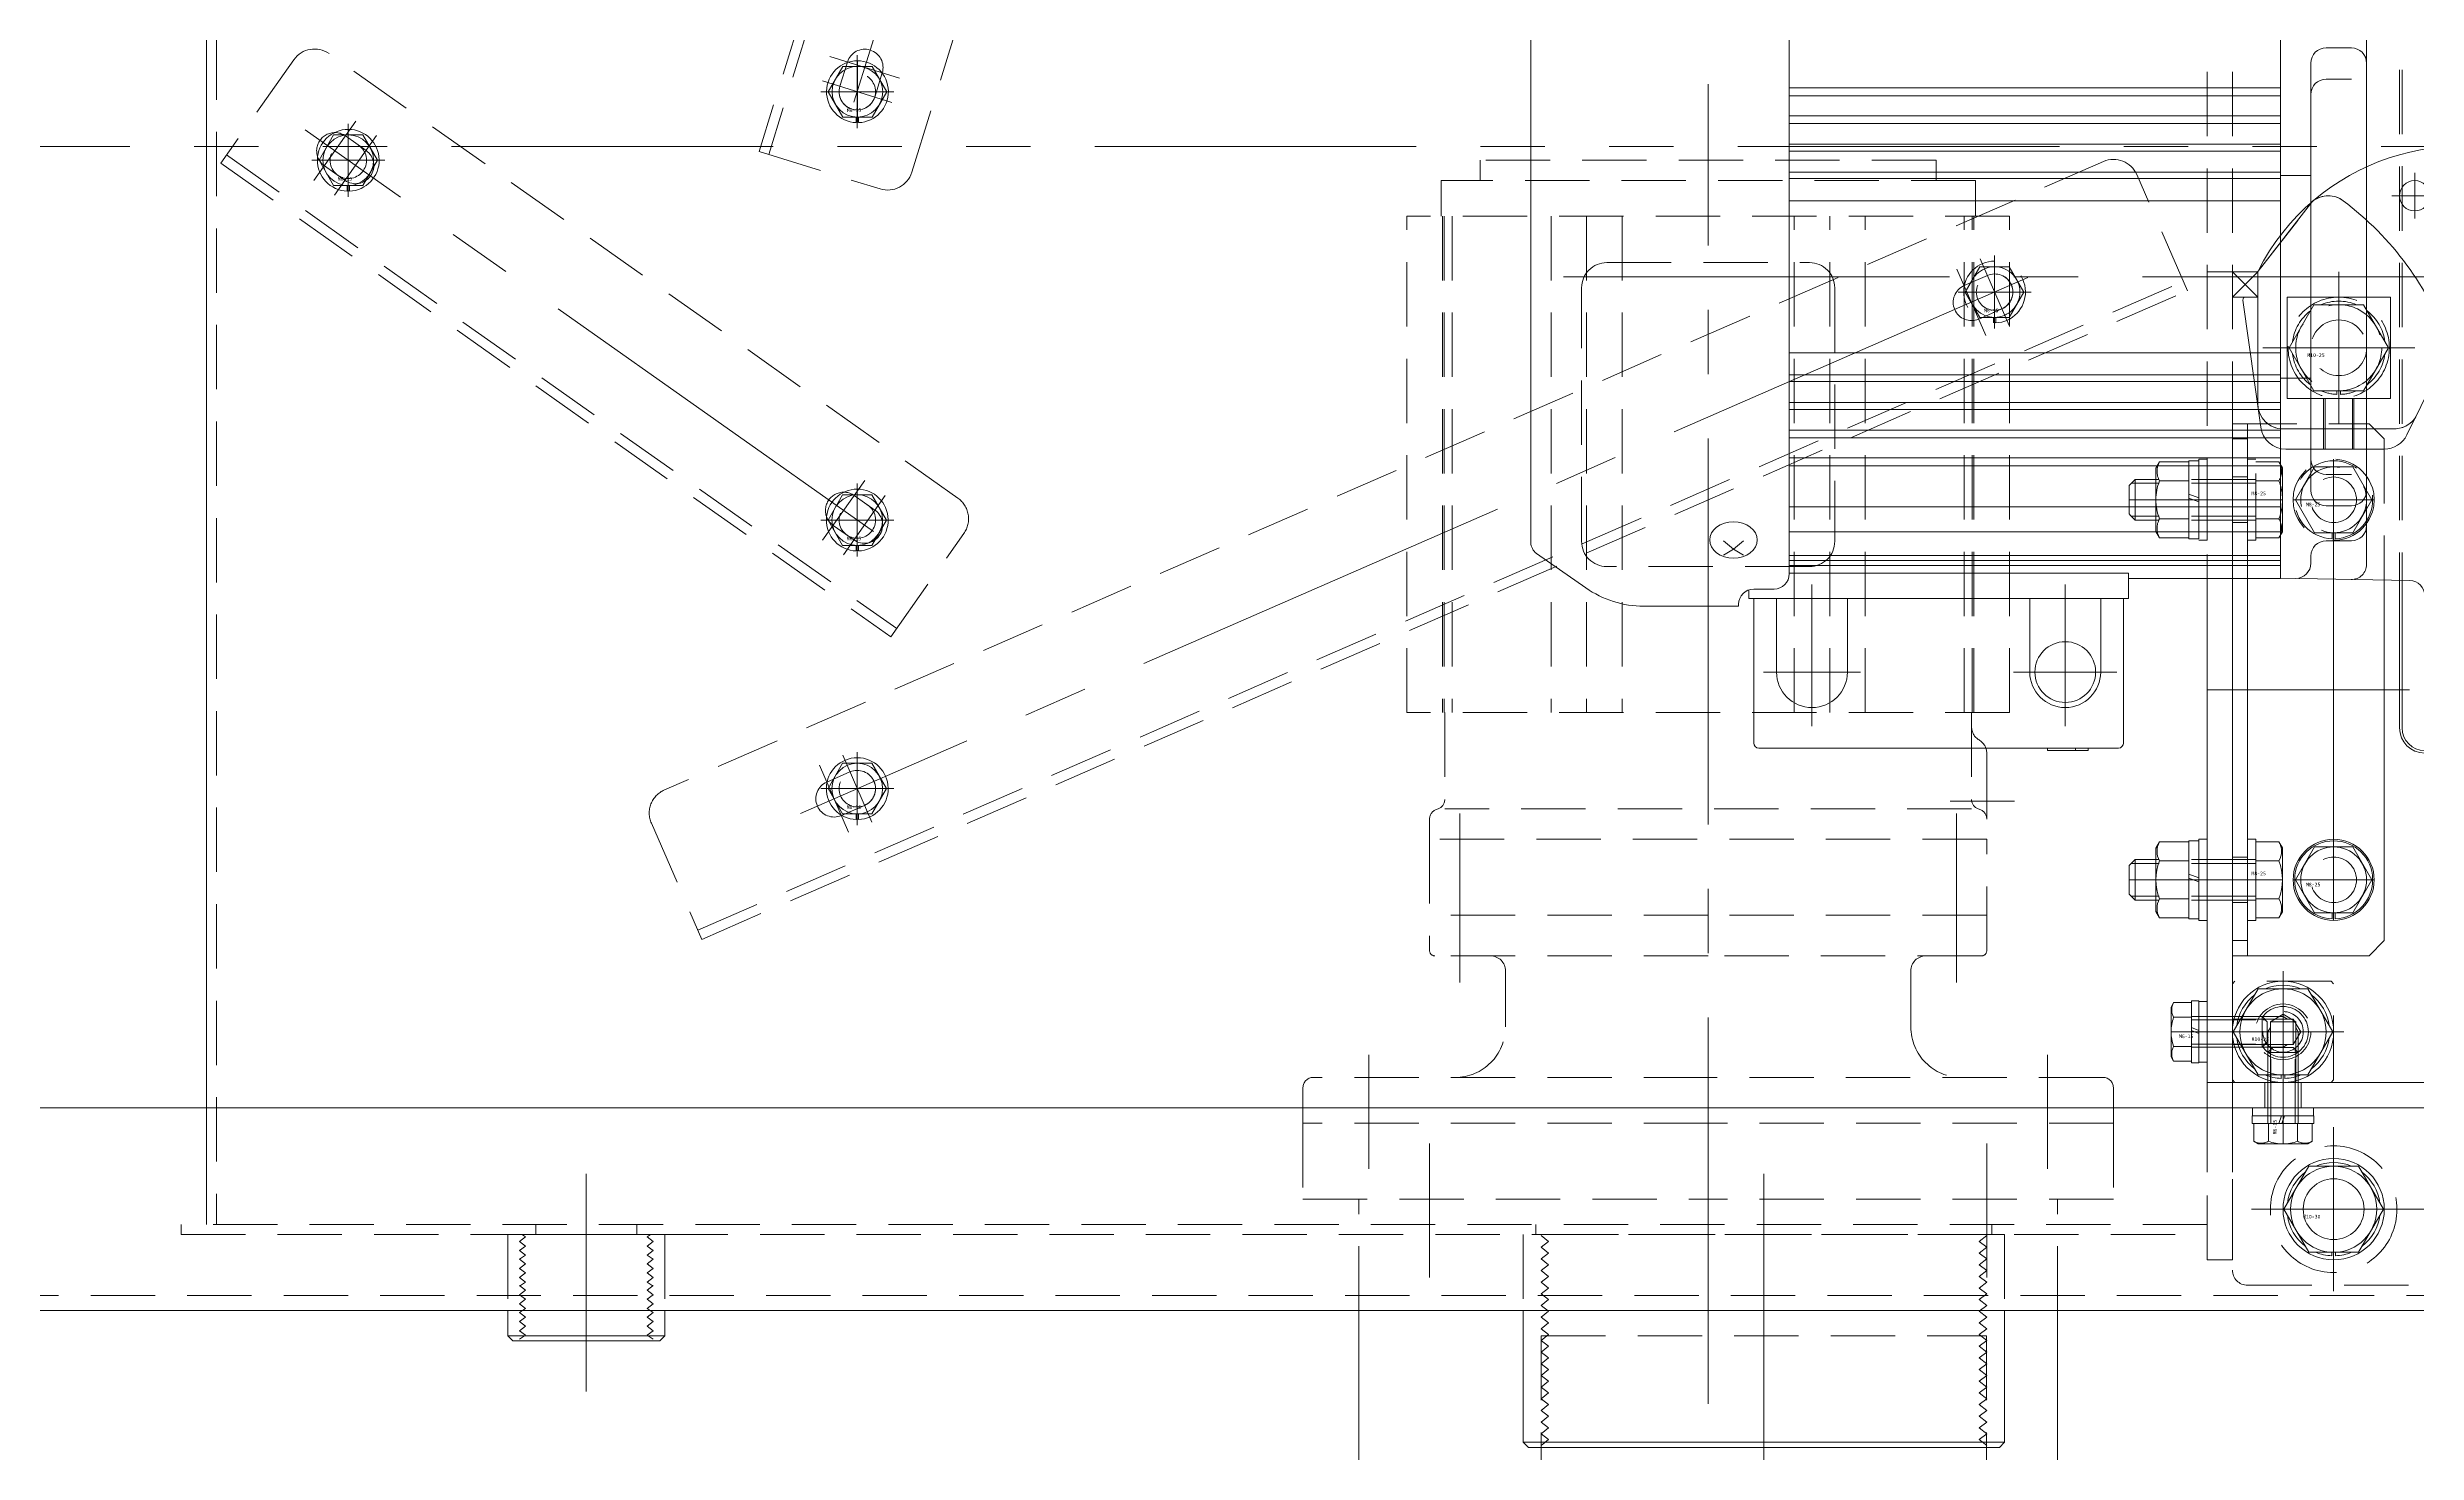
# Model space of a CAD drawing. Units: millimetres at full size. Extents: x -34906 to 7411, y -8440 to 3030.
# Drawn here: x 344.1 to 811.9, y -3202.6 to -2925.3 of the extents above; entities that cross this region are included whole.
import ezdxf
from ezdxf.enums import TextEntityAlignment as Align

# ---------------------------------------------------------------- set-up
doc = ezdxf.new("R2010")
doc.units = ezdxf.units.MM
doc.header["$LTSCALE"] = 4
for name, pattern in [('USER1', [28.575, 19.05, -3.175, 3.175, -3.175]), ('USER3', [31.75, 15.875, -3.175, 3.175, -3.175, 3.175, -3.175]), ('USER4', [4.7625, 3.175, -1.5875])]:
    doc.linetypes.add(name, pattern=pattern)
for name, color, linetype, lineweight in [('0-0_0', 7, 'Continuous', 9), ('0-2_01_外形線', 7, 'Continuous', 18), ('0-3_04_中心線', 7, 'USER1', 9), ('0-6_02_細線', 5, 'Continuous', 18), ('0-8_05_仮想線', 2, 'Continuous', 18), ('0-A_03_かくれ線', 6, 'USER4', 18), ('0-E_10_DRAFT', 8, 'Continuous', 18)]:
    doc.layers.add(name, color=color, linetype=linetype, lineweight=lineweight)
doc.styles.add('ＭＳ ゴシック', font='')
doc.styles.get('ＭＳ ゴシック').set_extended_font_data('MS Gothic')

msp = doc.modelspace()

# ---------------------------------------------------------------- linework, layer by layer
at = {"layer": '0-0_0', "lineweight": 18}
for p, q in [((688.033, -2970.586), (688.033, -2905.586)), ((785.033, -2970.586), (785.033, -2911.086)), ((785.033, -2911.086), (785.033, -2970.586)), ((802.033, -3027.325), (802.033, -2913.847)), ((637.033, -2970.586), (637.033, -2918.143)), ((794.033, -2925.401), (799.033, -2925.401)), ((791.033, -2928.401), (791.033, -2970.586)), ((794.033, -2931.585), (799.033, -2931.585)), ((688.033, -2933.267), (785.033, -2933.267)), ((688.033, -2934.871), (785.033, -2934.871)), ((688.033, -2938.835), (785.033, -2938.835)), ((688.033, -2940.303), (785.033, -2940.303)), ((688.033, -2944.394), (785.033, -2944.394)), ((688.033, -2945.756), (785.033, -2945.756)), ((688.033, -2949.946), (785.033, -2949.946)), ((688.033, -2951.213), (785.033, -2951.213)), ((785.033, -2950.586), (791.033, -2950.586)), ((688.033, -2955.586), (785.033, -2955.586)), ((637.033, -2970.586), (637.033, -3023.029)), ((688.033, -2970.586), (688.033, -3029.205)), ((785.033, -2970.586), (785.033, -3030.086)), ((785.033, -3030.086), (785.033, -2970.586)), ((791.033, -3012.771), (791.033, -2970.586)), ((688.033, -2985.586), (785.033, -2985.586)), ((688.033, -2989.959), (785.033, -2989.959)), ((688.033, -2991.225), (785.033, -2991.225)), ((785.033, -2990.586), (791.033, -2990.586)), ((688.033, -2995.416), (785.033, -2995.416)), ((688.033, -2996.778), (785.033, -2996.778)), ((688.033, -3000.868), (785.033, -3000.868)), ((688.033, -3002.337), (785.033, -3002.337)), ((688.033, -3006.3), (785.033, -3006.3)), ((688.033, -3007.905), (785.033, -3007.905)), ((794.033, -3009.587), (799.033, -3009.587)), ((688.033, -3015.952), (785.033, -3015.952)), ((794.033, -3015.771), (799.033, -3015.771)), ((688.033, -3020.901), (785.033, -3020.901)), ((647.867, -3031.969), (638.141, -3025.159)), ((677.033, -3024.326), (675.033, -3022.673)), ((675.033, -3025.502), (677.033, -3024.326)), ((688.033, -3025.586), (785.033, -3025.586)), ((791.033, -3026.086), (791.033, -3025.682)), ((791.033, -3026.086), (791.033, -3025.682)), ((791.033, -3026.086), (791.033, -3027.086)), ((794.033, -3022.682), (799.033, -3022.682)), ((688.033, -3026.586), (785.033, -3026.586)), ((688.033, -3027.586), (785.033, -3027.586)), ((755.033, -3029.086), (688.033, -3029.086)), ((755.033, -3034.086), (755.033, -3029.086)), ((755.033, -3030.086), (785.033, -3030.086)), ((785.033, -3030.068), (810.585, -3030.523)), ((678.033, -3035.586), (659.339, -3035.586)), ((678.033, -3035.586), (678.033, -3035.205)), ((680.033, -3034.086), (680.033, -3032.377)), ((755.033, -3034.086), (680.033, -3034.086)), ((681.033, -3032.205), (685.033, -3032.205)), ((681.033, -3062.586), (681.033, -3034.086)), ((685.533, -3034.086), (685.533, -3048.586)), ((699.533, -3034.086), (699.533, -3048.586)), ((735.533, -3034.086), (735.533, -3048.586)), ((749.533, -3034.086), (749.533, -3048.586)), ((754.033, -3062.586), (754.033, -3034.086)), ((753.033, -3063.586), (682.033, -3063.586)), ((739.033, -3063.586), (739.033, -3064.086)), ((744.533, -3063.586), (744.533, -3064.086)), ((747.033, -3063.586), (747.033, -3064.086)), ((747.033, -3064.086), (739.033, -3064.086)), ((435.033, -3179.586), (435.033, -3174.586)), ((466.033, -3174.586), (466.033, -3179.586)), ((635.533, -3200.586), (635.533, -3174.586)), ((730.533, -3200.586), (730.533, -3174.586)), ((436.033, -3180.586), (435.033, -3179.586)), ((466.033, -3179.586), (435.033, -3179.586)), ((465.033, -3180.586), (436.033, -3180.586)), ((465.033, -3180.586), (466.033, -3179.586)), ((636.533, -3201.586), (635.533, -3200.586)), ((730.533, -3200.586), (635.533, -3200.586)), ((729.533, -3201.586), (636.533, -3201.586)), ((639.091, -3218.586), (639.091, -3201.586)), ((726.975, -3218.586), (726.975, -3201.586)), ((729.533, -3201.586), (730.533, -3200.586))]:
    msp.add_line(p, q, dxfattribs=at)
at = {"layer": '0-0_0', "color": 1, "linetype": 'USER1', "lineweight": 18}
for p, q in [((833.973, -2970.586), (632.722, -2970.586)), ((692.533, -3031.302), (692.533, -3059.281)), ((742.533, -3031.302), (742.533, -3059.281)), ((682.938, -3048.586), (702.127, -3048.586)), ((732.345, -3048.586), (752.72, -3048.586))]:
    msp.add_line(p, q, dxfattribs=at)
at = {"layer": '0-0_0', "lineweight": 18}
msp.add_lwpolyline([(681.733, -3022.509), (681.642, -3021.806), (681.375, -3021.13), (680.94, -3020.507), (680.356, -3019.961), (679.644, -3019.513), (678.831, -3019.18), (677.949, -3018.975), (677.033, -3018.906), (676.116, -3018.975), (675.234, -3019.18), (674.421, -3019.513), (673.709, -3019.961), (673.125, -3020.507), (672.69, -3021.13), (672.423, -3021.806), (672.333, -3022.509), (672.423, -3023.212), (672.69, -3023.888), (673.125, -3024.511), (673.709, -3025.057), (674.421, -3025.505), (675.234, -3025.838), (676.116, -3026.043), (677.033, -3026.113), (677.949, -3026.043), (678.831, -3025.838), (679.644, -3025.505), (680.356, -3025.057), (680.94, -3024.511), (681.375, -3023.888), (681.642, -3023.212)], close=True, dxfattribs=at)
msp.add_lwpolyline([(679.033, -3025.502), (677.033, -3024.326), (679.033, -3022.673)], dxfattribs=at)
msp.add_circle((742.533, -3048.586), 6, dxfattribs=at)
for centre, radius, start, end in [((794.033, -2928.401), 3, 90, 180), ((799.033, -2928.401), 3, 0, 90), ((794.033, -2934.585), 3, 90, 180), ((794.033, -3006.587), 3, 180, 270), ((794.033, -3012.771), 3, 180, 270), ((799.033, -3012.771), 3, 270, 0), ((799.033, -3019.682), 3, 270, 0), ((639.633, -3023.029), 2.6, 180, 235), ((794.033, -3025.682), 3, 90, 180), ((685.033, -3029.205), 3, 270, 0), ((788.033, -3027.086), 3, 270, 0), ((799.033, -3027.325), 3, 269.01883, 0), ((810.533, -3033.523), 3, 0, 89), ((659.339, -3015.586), 20, 235, 270), ((681.033, -3035.205), 3, 90, 180), ((692.533, -3048.586), 7, 180, 0), ((742.533, -3048.586), 7, 180, 0), ((682.033, -3062.586), 1, 180, 270), ((753.033, -3062.586), 1, 270, 0)]:
    msp.add_arc(centre, radius, start, end, dxfattribs=at)
at = {"layer": '0-2_01_外形線'}
for p, q in [((375.533, -2789.586), (375.533, -3134.586)), ((498.292, -2934.056), (501.179, -2929.056)), ((501.179, -2929.056), (506.952, -2929.056)), ((506.952, -2929.056), (509.839, -2934.056)), ((501.179, -2939.056), (498.292, -2934.056)), ((503.841, -2939.056), (503.841, -2940.152)), ((504.291, -2939.056), (504.291, -2940.152)), ((397.759, -2947.586), (400.646, -2942.586)), ((400.646, -2942.586), (406.42, -2942.586)), ((406.42, -2942.586), (409.306, -2947.586)), ((400.646, -2952.586), (397.759, -2947.586)), ((403.308, -2952.586), (403.308, -2953.682)), ((403.758, -2952.586), (403.758, -2953.682)), ((498.259, -3018.586), (501.146, -3013.586)), ((501.146, -3013.586), (506.92, -3013.586)), ((506.92, -3013.586), (509.806, -3018.586)), ((501.146, -3023.586), (498.259, -3018.586)), ((503.808, -3023.586), (503.808, -3024.682)), ((504.258, -3023.586), (504.258, -3024.682)), ((770.533, -3030.086), (770.533, -3134.586)), ((770.533, -3030.086), (770.533, -3134.586)), ((775.533, -3104.586), (775.533, -3030.086)), ((775.533, -3030.086), (775.533, -3134.586)), ((778.533, -3104.586), (778.533, -3030.086)), ((805.533, -3101.586), (805.533, -3030.433)), ((808.533, -3030.487), (808.533, -3059.586)), ((809.033, -3030.495), (809.033, -3059.586)), ((498.259, -3071.586), (501.146, -3066.586)), ((501.146, -3066.586), (506.92, -3066.586)), ((506.92, -3066.586), (509.806, -3071.586)), ((501.146, -3076.586), (498.259, -3071.586)), ((503.808, -3076.586), (503.808, -3077.682)), ((504.258, -3076.586), (504.258, -3077.682)), ((766.933, -3088.458), (766.933, -3081.886)), ((766.933, -3081.886), (768.933, -3081.886)), ((766.933, -3097.092), (766.933, -3082.08)), ((768.933, -3081.586), (768.933, -3097.586)), ((768.933, -3081.586), (770.533, -3081.586)), ((768.933, -3089.186), (768.933, -3081.886)), ((770.533, -3097.586), (770.533, -3081.586)), ((778.533, -3081.586), (778.533, -3097.586)), ((778.533, -3081.586), (780.133, -3081.586)), ((780.133, -3097.586), (780.133, -3081.586)), ((780.133, -3097.092), (780.133, -3082.08)), ((780.133, -3082.08), (784.737, -3082.08)), ((784.737, -3082.08), (785.433, -3083.286)), ((755.433, -3086.486), (755.133, -3086.786)), ((755.133, -3086.786), (755.133, -3092.386)), ((756.333, -3085.586), (755.433, -3086.486)), ((756.333, -3085.586), (756.333, -3093.586)), ((760.433, -3085.586), (756.333, -3085.586)), ((760.433, -3095.836), (760.433, -3083.336)), ((766.933, -3085.833), (761.158, -3085.833)), ((780.133, -3085.833), (784.737, -3085.833)), ((785.433, -3083.286), (785.433, -3095.886)), ((791.78, -3083.086), (799.286, -3083.086)), ((799.286, -3083.086), (803.038, -3089.586)), ((768.933, -3089.186), (766.933, -3088.458)), ((766.933, -3097.286), (766.933, -3089.258)), ((768.933, -3089.986), (766.933, -3089.258)), ((768.933, -3097.286), (768.933, -3089.986)), ((803.038, -3089.586), (799.286, -3096.086)), ((755.433, -3092.686), (755.133, -3092.386)), ((756.333, -3093.586), (755.433, -3092.686)), ((760.433, -3093.586), (756.333, -3093.586)), ((766.933, -3093.339), (761.158, -3093.339)), ((780.133, -3093.339), (784.737, -3093.339)), ((784.737, -3097.092), (785.433, -3095.886)), ((799.286, -3096.086), (791.78, -3096.086)), ((795.233, -3096.086), (795.233, -3097.28)), ((795.833, -3096.086), (795.833, -3097.28)), ((768.933, -3097.286), (766.933, -3097.286)), ((768.933, -3097.586), (770.533, -3097.586)), ((778.533, -3097.586), (780.133, -3097.586)), ((780.133, -3097.092), (784.737, -3097.092)), ((775.533, -3101.586), (778.533, -3101.586)), ((802.533, -3104.586), (775.533, -3104.586)), ((805.533, -3101.586), (802.533, -3104.586)), ((775.718, -3119.586), (780.625, -3111.086)), ((780.625, -3128.086), (775.718, -3119.586)), ((795.348, -3119.586), (790.44, -3128.086)), ((790.44, -3128.086), (780.625, -3128.086)), ((785.158, -3128.086), (785.158, -3128.778)), ((785.908, -3128.086), (785.908, -3128.778)), ((775.533, -3129.586), (770.533, -3129.586)), ((617.033, -3141.586), (617.033, -3168.086)), ((785.718, -3154.586), (790.625, -3146.086)), ((790.625, -3163.086), (785.718, -3154.586)), ((805.348, -3154.586), (800.44, -3163.086)), ((800.44, -3163.086), (790.625, -3163.086)), ((795.158, -3163.086), (795.158, -3163.778)), ((795.908, -3163.086), (795.908, -3163.778)), ((603.033, -3218.586), (603.033, -3174.586)), ((741.033, -3218.586), (741.033, -3174.586))]:
    msp.add_line(p, q, dxfattribs=at)
for points in [[(509.839, -2934.056), (506.952, -2939.056), (501.179, -2939.056)], [(409.306, -2947.586), (406.42, -2952.586), (400.646, -2952.586)], [(509.806, -3018.586), (506.92, -3023.586), (501.146, -3023.586)], [(775.533, -3030.086), (775.533, -3129.586), (1095.533, -3129.586)], [(509.806, -3071.586), (506.92, -3076.586), (501.146, -3076.586)], [(766.933, -3082.08), (761.158, -3082.08), (760.433, -3083.336)], [(791.78, -3096.086), (788.027, -3089.586), (791.78, -3083.086)], [(766.933, -3097.092), (761.158, -3097.092), (760.433, -3095.836)], [(780.625, -3111.086), (790.44, -3111.086), (795.348, -3119.586)], [(1095.533, -3137.586), (1095.533, -3129.586), (775.533, -3129.586), (775.533, -3134.586)], [(790.625, -3146.086), (800.44, -3146.086), (805.348, -3154.586)]]:
    msp.add_lwpolyline(points, dxfattribs=at)
msp.add_lwpolyline([(1090.533, -3134.586), (300.533, -3134.586), (295.533, -3139.586), (295.533, -3174.586), (1095.533, -3174.586), (1095.533, -3139.586)], close=True, dxfattribs=at)
for centre, radius in [((504.066, -2934.056), 5), ((403.533, -2947.586), 5), ((504.033, -3018.586), 5), ((504.033, -3071.586), 5), ((795.533, -3089.586), 8), ((795.533, -3089.586), 6.5), ((785.533, -3119.586), 10), ((785.533, -3119.586), 8.5), ((795.533, -3154.586), 10), ((795.533, -3154.586), 8.5), ((795.533, -3154.586), 6)]:
    msp.add_circle(centre, radius, dxfattribs=at)
for centre, radius, start, end in [((504.066, -2934.056), 6.1, 272.11385, 267.88615), ((403.533, -2947.586), 6.1, 272.11385, 267.88615), ((504.066, -2934.056), 6, 267.8509, 272.11385), ((403.533, -2947.586), 6, 267.8509, 272.11385), ((504.033, -3018.586), 6.1, 272.11385, 267.88615), ((504.033, -3018.586), 6, 267.8509, 272.11385), ((813.533, -3059.586), 5, 180, 270), ((813.533, -3059.586), 4.5, 180, 270), ((504.033, -3071.586), 6.1, 272.11385, 267.88615), ((504.033, -3071.586), 6, 267.8509, 272.11385), ((764.408, -3083.957), 3.753, 150.00001, 209.99999), ((781.487, -3083.957), 3.753, 330.00001, 29.99999), ((795.533, -3089.586), 7.7, 272.23287, 267.76713), ((770.509, -3089.586), 10.076, 158.13461, 201.86539), ((774.968, -3089.586), 10.465, 338.98558, 21.01442), ((764.408, -3095.215), 3.753, 150.00001, 209.99999), ((781.487, -3095.215), 3.753, 330.00001, 29.99999), ((785.533, -3119.586), 9.2, 67.50502, 112.49498), ((785.533, -3119.586), 9.2, 127.50502, 172.49498), ((785.533, -3119.586), 9.2, 7.50502, 52.49498), ((785.533, -3119.586), 9.2, 187.50502, 232.49498), ((785.533, -3119.586), 9.2, 307.50502, 352.49498), ((785.533, -3119.586), 9.2, 247.50502, 267.66393), ((785.533, -3119.586), 9.2, 272.33607, 292.49498), ((795.533, -3154.586), 9.2, 127.50502, 172.49498), ((795.533, -3154.586), 9.2, 67.50502, 112.49498), ((795.533, -3154.586), 9.2, 7.50502, 52.49498), ((795.533, -3154.586), 9.2, 187.50502, 232.49498), ((795.533, -3154.586), 9.2, 307.50502, 352.49498), ((795.533, -3154.586), 9.2, 247.50502, 267.66393), ((795.533, -3154.586), 9.2, 272.33607, 292.49498)]:
    msp.add_arc(centre, radius, start, end, dxfattribs=at)
at = {"layer": '0-3_04_中心線', "color": 1, "lineweight": 18}
for p, q in [((503.38, -2936.146), (544.153, -2804.935)), ((498.641, -2927.134), (512.392, -2931.407)), ((504.033, -2941.256), (504.033, -2926.856)), ((504.066, -2927.956), (504.066, -2940.156)), ((497.157, -2931.909), (510.843, -2936.162)), ((672.033, -3421.586), (672.033, -2932.585)), ((511.233, -2934.056), (496.833, -2934.056)), ((497.966, -2934.056), (510.166, -2934.056)), ((507.229, -3020.844), (395.009, -2941.564)), ((396.735, -2951.599), (405.044, -2939.838)), ((403.533, -2954.786), (403.533, -2940.386)), ((403.533, -2941.486), (403.533, -2953.686)), ((400.819, -2954.484), (409.127, -2942.723)), ((410.733, -2947.586), (396.333, -2947.586)), ((397.433, -2947.586), (409.633, -2947.586)), ((726.876, -2982.185), (721.144, -2969.05)), ((731.459, -2980.185), (725.727, -2967.05)), ((728.579, -2980.786), (728.579, -2966.386)), ((728.579, -2967.486), (728.579, -2979.686)), ((735.178, -2970.706), (492.851, -3076.466)), ((735.779, -2973.586), (721.379, -2973.586)), ((722.479, -2973.586), (734.679, -2973.586)), ((796.533, -2974.586), (796.533, -2994.586)), ((796.533, -2976.711), (796.533, -2992.461)), ((786.533, -2984.586), (806.533, -2984.586)), ((804.408, -2984.586), (788.658, -2984.586)), ((795.533, -3006.586), (795.533, -3022.586)), ((795.533, -3007.086), (795.533, -3097.086)), ((497.194, -3022.57), (505.503, -3010.809)), ((504.033, -3025.786), (504.033, -3011.386)), ((504.033, -3012.486), (504.033, -3024.686)), ((795.533, -3095.186), (795.533, -3008.986)), ((795.533, -3020.186), (795.533, -3008.986)), ((501.278, -3025.455), (509.547, -3013.75)), ((785.433, -3014.586), (755.133, -3014.586)), ((768.033, -3014.586), (778.033, -3014.586)), ((770.533, -3014.586), (783.533, -3014.586)), ((787.533, -3014.586), (803.533, -3014.586)), ((788.033, -3014.586), (803.033, -3014.586)), ((801.133, -3014.586), (789.933, -3014.586)), ((511.233, -3018.586), (496.833, -3018.586)), ((497.933, -3018.586), (510.133, -3018.586)), ((770.533, -3052.086), (810.533, -3052.086)), ((502.33, -3080.185), (496.57, -3066.987)), ((506.913, -3078.185), (501.153, -3064.987)), ((504.033, -3078.786), (504.033, -3064.386)), ((504.033, -3065.486), (504.033, -3077.686)), ((511.233, -3071.586), (496.833, -3071.586)), ((497.933, -3071.586), (510.133, -3071.586)), ((623.033, -3076.518), (623.033, -3109.855)), ((721.033, -3109.855), (721.033, -3076.518)), ((795.533, -3081.586), (795.533, -3097.586)), ((795.533, -3095.186), (795.533, -3083.986)), ((785.433, -3089.586), (755.133, -3089.586)), ((768.033, -3089.586), (778.033, -3089.586)), ((770.533, -3089.586), (783.533, -3089.586)), ((787.533, -3089.586), (803.533, -3089.586)), ((788.033, -3089.586), (803.033, -3089.586)), ((801.133, -3089.586), (789.933, -3089.586)), ((785.533, -3131.586), (785.533, -3107.586)), ((785.533, -3109.586), (785.533, -3129.586)), ((785.533, -3111.711), (785.533, -3127.461)), ((785.533, -3132.086), (785.533, -3114.586)), ((785.533, -3132.086), (785.533, -3114.586)), ((782.433, -3119.586), (763.433, -3119.586)), ((797.533, -3119.586), (773.533, -3119.586)), ((775.533, -3119.586), (795.533, -3119.586)), ((793.408, -3119.586), (777.658, -3119.586)), ((605.033, -3124.143), (605.033, -3146.586)), ((739.032, -3146.586), (739.032, -3124.143)), ((785.533, -3122.686), (785.533, -3141.686)), ((795.533, -3170.786), (795.533, -3138.386)), ((617.033, -3141.586), (617.033, -3168.086)), ((727.033, -3141.586), (727.033, -3168.086)), ((450.533, -3190.586), (450.533, -3147.586)), ((683.033, -3211.586), (683.033, -3147.586)), ((795.533, -3144.586), (795.533, -3164.586)), ((450.533, -3168.586), (450.533, -3148.586)), ((450.533, -3168.586), (450.533, -3148.586)), ((683.033, -3168.586), (683.033, -3148.586)), ((683.033, -3168.586), (683.033, -3148.586)), ((811.733, -3154.586), (779.333, -3154.586)), ((785.533, -3154.586), (805.533, -3154.586)), ((795.533, -3154.586), (1075.533, -3154.586)), ((683.033, -3174.586), (683.033, -3279.586))]:
    msp.add_line(p, q, dxfattribs=at)
at = {"layer": '0-3_04_中心線'}
for p, q in [((795.533, -3153.386), (795.533, -3145.086)), ((786.033, -3154.586), (794.333, -3154.586)), ((795.533, -3164.086), (795.533, -3155.786)), ((796.733, -3154.586), (805.033, -3154.586))]:
    msp.add_line(p, q, dxfattribs=at)
at = {"layer": '0-3_04_中心線', "linetype": 'Continuous'}
for p, q in [((794.933, -3154.586), (796.133, -3154.586)), ((795.533, -3155.186), (795.533, -3153.986))]:
    msp.add_line(p, q, dxfattribs=at)
at = {"layer": '0-6_02_細線'}
for p, q in [((760.433, -3086.336), (755.583, -3086.336)), ((760.433, -3092.836), (755.583, -3092.836))]:
    msp.add_line(p, q, dxfattribs=at)
at = {"layer": '0-8_05_仮想線', "linetype": 'USER3'}
msp.add_line((1122.409, -2944.865), (-1065.701, -2944.865), dxfattribs=at)
at = {"layer": '0-A_03_かくれ線'}
for p, q in [((377.533, -2789.586), (377.533, -3157.586)), ((532.737, -2791.126), (484.664, -2945.829)), ((534.647, -2791.719), (486.574, -2946.422)), ((514.796, -2949.956), (559.902, -2804.803)), ((770.533, -2911.086), (770.533, -3030.086)), ((770.533, -2911.086), (770.533, -3030.086)), ((775.533, -2911.086), (775.533, -3030.086)), ((775.533, -2911.086), (775.533, -3030.086)), ((808.533, -2910.685), (808.533, -3030.487)), ((809.033, -2910.676), (809.033, -3030.495)), ((392.775, -2927.742), (378.35, -2948.16)), ((523.888, -3014.248), (399.743, -2926.543)), ((500.595, -2932.977), (502.079, -2928.202)), ((508.954, -2930.339), (507.471, -2935.114)), ((379.504, -2946.527), (511.816, -3040.001)), ((402.966, -2942.778), (407.05, -2945.663)), ((484.664, -2945.829), (508.538, -2953.247)), ((378.35, -2948.16), (510.662, -3041.635)), ((402.896, -2951.544), (398.812, -2948.659)), ((750.075, -2947.838), (465.955, -3071.838)), ((724.783, -2951.585), (619.283, -2951.585)), ((619.283, -2958.586), (619.283, -2951.585)), ((717.033, -2947.585), (627.033, -2947.585)), ((627.033, -2947.585), (627.033, -2951.585)), ((717.033, -2951.585), (717.033, -2947.585)), ((724.783, -2951.586), (724.783, -2958.586)), ((780.606, -2969.439), (791.443, -2955.619)), ((731.533, -2958.586), (612.533, -2958.586)), ((612.533, -3056.586), (612.533, -2958.586)), ((619.604, -2958.586), (619.604, -3056.586)), ((619.924, -2958.586), (619.924, -3056.586)), ((621.502, -2958.586), (621.502, -3056.586)), ((641.034, -2958.586), (641.034, -3056.586)), ((648.034, -2958.586), (648.034, -3056.586)), ((655.034, -2958.586), (655.034, -3056.586)), ((689.032, -3056.586), (689.032, -2958.586)), ((696.032, -3056.586), (696.032, -2958.586)), ((703.032, -3056.586), (703.032, -2958.586)), ((722.564, -3056.586), (722.564, -2958.586)), ((724.142, -3056.586), (724.142, -2958.586)), ((724.461, -3056.586), (724.461, -2958.586)), ((731.533, -3056.586), (731.533, -2958.586)), ((652.033, -2967.775), (692.033, -2967.775)), ((722.57, -2972.318), (727.153, -2970.318)), ((722.806, -2973.586), (725.693, -2968.586)), ((725.693, -2968.586), (731.466, -2968.586)), ((731.466, -2968.586), (734.353, -2973.586)), ((770.533, -2969.586), (775.533, -2969.586)), ((780.533, -2969.586), (775.533, -2974.586)), ((780.533, -2974.586), (775.533, -2969.586)), ((780.533, -2995.586), (780.533, -2969.816)), ((796.533, -2969.586), (796.533, -2999.586)), ((472.572, -3099.501), (765.857, -2971.501)), ((647.033, -3022.775), (647.033, -2972.775)), ((697.033, -2972.775), (697.033, -3022.775)), ((725.693, -2978.586), (722.806, -2973.586)), ((730.033, -2976.917), (725.45, -2978.917)), ((728.354, -2978.586), (728.354, -2979.682)), ((728.804, -2978.586), (728.804, -2979.682)), ((786.718, -2984.586), (791.625, -2976.086)), ((811.533, -2984.586), (781.533, -2984.586)), ((791.625, -2993.086), (786.718, -2984.586)), ((806.348, -2984.586), (801.44, -2993.086)), ((801.44, -2993.086), (791.625, -2993.086)), ((796.158, -2993.086), (796.158, -2993.778)), ((796.908, -2993.086), (796.908, -2993.778)), ((775.533, -2999.586), (802.533, -2999.586)), ((775.533, -2999.586), (775.533, -3030.086)), ((775.533, -3002.586), (778.533, -3002.586)), ((778.533, -2999.586), (778.533, -3030.086)), ((807.499, -3000.586), (785.533, -3000.586)), ((805.533, -3002.586), (802.533, -2999.586)), ((805.533, -3002.586), (805.533, -3030.433)), ((766.933, -3013.458), (766.933, -3006.886)), ((766.933, -3006.886), (768.933, -3006.886)), ((766.933, -3022.092), (766.933, -3007.08)), ((768.933, -3006.586), (768.933, -3022.586)), ((768.933, -3006.586), (770.533, -3006.586)), ((768.933, -3014.186), (768.933, -3006.886)), ((770.533, -3022.586), (770.533, -3006.586)), ((778.533, -3006.586), (778.533, -3022.586)), ((778.533, -3006.586), (780.133, -3006.586)), ((780.133, -3022.586), (780.133, -3006.586)), ((780.133, -3022.092), (780.133, -3007.08)), ((780.133, -3007.08), (784.737, -3007.08)), ((784.737, -3007.08), (785.433, -3008.286)), ((795.533, -3007.086), (795.533, -3022.086)), ((755.433, -3011.486), (755.133, -3011.786)), ((755.133, -3011.786), (755.133, -3017.386)), ((756.333, -3010.586), (755.433, -3011.486)), ((760.433, -3011.336), (755.583, -3011.336)), ((756.333, -3010.586), (756.333, -3018.586)), ((760.433, -3010.586), (756.333, -3010.586)), ((760.433, -3020.836), (760.433, -3008.336)), ((780.133, -3010.586), (760.433, -3010.586)), ((780.133, -3011.336), (760.433, -3011.336)), ((766.933, -3010.833), (761.158, -3010.833)), ((775.533, -3010.086), (778.533, -3010.086)), ((780.133, -3010.833), (784.737, -3010.833)), ((785.433, -3008.286), (785.433, -3020.886)), ((791.78, -3008.086), (799.286, -3008.086)), ((799.286, -3008.086), (803.038, -3014.586)), ((503.426, -3013.749), (507.509, -3016.634)), ((768.933, -3014.186), (766.933, -3013.458)), ((766.933, -3022.286), (766.933, -3014.258)), ((768.933, -3014.986), (766.933, -3014.258)), ((768.933, -3022.286), (768.933, -3014.986)), ((803.038, -3014.586), (799.286, -3021.086)), ((503.355, -3022.515), (499.271, -3019.63)), ((510.662, -3041.635), (525.087, -3021.216)), ((755.433, -3017.686), (755.133, -3017.386)), ((756.333, -3018.586), (755.433, -3017.686)), ((760.433, -3017.836), (755.583, -3017.836)), ((760.433, -3018.586), (756.333, -3018.586)), ((780.133, -3017.836), (760.433, -3017.836)), ((780.133, -3018.586), (760.433, -3018.586)), ((766.933, -3018.339), (761.158, -3018.339)), ((775.533, -3019.086), (778.533, -3019.086)), ((780.133, -3018.339), (784.737, -3018.339)), ((784.737, -3022.092), (785.433, -3020.886)), ((799.286, -3021.086), (791.78, -3021.086)), ((795.233, -3021.086), (795.233, -3022.28)), ((795.833, -3021.086), (795.833, -3022.28)), ((768.933, -3022.286), (766.933, -3022.286)), ((768.933, -3022.586), (770.533, -3022.586)), ((778.533, -3022.586), (780.133, -3022.586)), ((780.133, -3022.092), (784.737, -3022.092)), ((692.033, -3027.775), (652.033, -3027.775)), ((731.533, -3056.586), (612.533, -3056.586)), ((620.033, -3056.586), (620.033, -3073.713)), ((724.033, -3056.586), (724.033, -3073.713)), ((498.01, -3070.287), (502.593, -3068.287)), ((727.033, -3064.586), (727.033, -3081.586)), ((505.473, -3074.885), (500.89, -3076.885)), ((617.033, -3077.586), (617.033, -3081.586)), ((724.033, -3075.586), (620.033, -3075.586)), ((732.531, -3074.086), (719.435, -3074.086)), ((727.033, -3081.586), (617.033, -3081.586)), ((617.033, -3081.586), (617.033, -3103.586)), ((727.033, -3103.586), (727.033, -3081.586)), ((795.533, -3082.086), (795.533, -3097.086)), ((780.133, -3085.586), (760.433, -3085.586)), ((780.133, -3086.336), (760.433, -3086.336)), ((775.533, -3085.086), (778.533, -3085.086)), ((672.033, -3096.586), (617.033, -3096.586)), ((727.033, -3096.586), (672.033, -3096.586)), ((780.133, -3092.836), (760.433, -3092.836)), ((780.133, -3093.586), (760.433, -3093.586)), ((775.533, -3094.086), (778.533, -3094.086)), ((672.033, -3104.586), (618.033, -3104.586)), ((726.033, -3104.586), (672.033, -3104.586)), ((632.033, -3107.586), (632.033, -3118.586)), ((712.033, -3118.586), (712.033, -3107.586)), ((775.533, -3110.086), (776.033, -3109.586)), ((775.533, -3110.086), (775.533, -3129.086)), ((795.033, -3109.586), (776.033, -3109.586)), ((795.533, -3110.086), (795.033, -3109.586)), ((795.533, -3129.086), (795.533, -3110.086)), ((763.937, -3113.812), (763.433, -3114.686)), ((763.433, -3124.486), (763.433, -3114.686)), ((767.433, -3113.812), (763.937, -3113.812)), ((767.433, -3118.74), (767.433, -3113.486)), ((767.433, -3113.486), (768.933, -3113.486)), ((767.433, -3125.359), (767.433, -3113.812)), ((768.933, -3119.286), (768.933, -3113.486)), ((768.933, -3113.586), (768.933, -3125.586)), ((768.933, -3113.586), (770.533, -3113.586)), ((770.533, -3113.586), (770.533, -3125.586)), ((767.433, -3116.699), (763.937, -3116.699)), ((767.433, -3116.586), (781.433, -3116.586)), ((767.433, -3117.186), (781.633, -3117.186)), ((768.933, -3119.286), (767.433, -3118.74)), ((767.433, -3125.686), (767.433, -3119.34)), ((768.933, -3119.886), (767.433, -3119.34)), ((768.933, -3125.686), (768.933, -3119.886)), ((775.533, -3116.586), (785.533, -3116.586)), ((781.433, -3122.586), (781.433, -3116.586)), ((781.433, -3116.586), (781.633, -3116.786)), ((781.633, -3116.786), (782.433, -3117.586)), ((782.033, -3117.186), (781.633, -3117.186)), ((782.433, -3121.586), (782.433, -3117.586)), ((783.033, -3118.72), (782.533, -3119.586)), ((782.533, -3129.586), (782.533, -3119.586)), ((783.033, -3117.586), (785.533, -3116.084)), ((785.533, -3116.084), (788.033, -3117.586)), ((786.399, -3117.086), (785.533, -3116.586)), ((787.533, -3117.086), (789.035, -3119.586)), ((789.035, -3119.586), (787.533, -3122.086)), ((788.033, -3117.586), (788.033, -3129.586)), ((788.033, -3118.72), (788.533, -3119.586)), ((763.937, -3125.359), (763.433, -3124.486)), ((767.433, -3122.473), (763.937, -3122.473)), ((767.433, -3121.986), (781.633, -3121.986)), ((767.433, -3122.586), (781.433, -3122.586)), ((787.533, -3122.086), (775.533, -3122.086)), ((781.433, -3122.586), (781.633, -3122.386)), ((781.633, -3122.386), (782.433, -3121.586)), ((782.033, -3121.986), (781.633, -3121.986)), ((782.533, -3123.686), (782.733, -3123.486)), ((788.533, -3123.686), (782.533, -3123.686)), ((782.533, -3137.686), (782.533, -3123.686)), ((782.733, -3123.486), (783.533, -3122.686)), ((783.133, -3123.086), (783.133, -3123.486)), ((783.133, -3137.686), (783.133, -3123.486)), ((787.533, -3122.686), (783.533, -3122.686)), ((786.399, -3122.086), (785.533, -3122.586)), ((785.533, -3124.586), (785.533, -3139.586)), ((788.333, -3123.486), (787.533, -3122.686)), ((787.933, -3123.086), (787.933, -3123.486)), ((787.933, -3137.686), (787.933, -3123.486)), ((788.533, -3123.686), (788.333, -3123.486)), ((788.533, -3137.686), (788.533, -3123.686)), ((672.033, -3128.586), (594.033, -3128.586)), ((750.032, -3128.586), (672.033, -3128.586)), ((767.433, -3125.359), (763.937, -3125.359)), ((768.933, -3125.686), (767.433, -3125.686)), ((768.933, -3125.586), (770.533, -3125.586)), ((775.533, -3129.086), (776.033, -3129.586)), ((795.533, -3129.086), (795.033, -3129.586)), ((592.033, -3130.586), (592.033, -3137.586)), ((752.032, -3137.586), (752.032, -3130.586)), ((795.033, -3129.586), (776.033, -3129.586)), ((781.933, -3129.586), (781.933, -3134.586)), ((789.133, -3129.586), (789.133, -3134.586)), ((375.533, -3134.586), (375.533, -3157.586)), ((672.033, -3137.586), (592.033, -3137.586)), ((592.033, -3137.586), (592.033, -3152.586)), ((752.032, -3137.586), (672.033, -3137.586)), ((752.033, -3137.586), (752.033, -3152.586)), ((1095.533, -3134.586), (775.533, -3134.586)), ((785.233, -3136.186), (779.433, -3136.186)), ((779.433, -3137.686), (779.433, -3136.186)), ((784.687, -3137.686), (779.433, -3137.686)), ((779.533, -3136.186), (779.533, -3134.586)), ((779.533, -3134.586), (791.533, -3134.586)), ((779.533, -3136.186), (791.533, -3136.186)), ((779.759, -3137.686), (779.759, -3141.182)), ((791.306, -3137.686), (779.759, -3137.686)), ((782.646, -3137.686), (782.646, -3141.182)), ((785.233, -3136.186), (784.687, -3137.686)), ((785.833, -3136.186), (785.287, -3137.686)), ((791.633, -3137.686), (785.287, -3137.686)), ((791.633, -3136.186), (785.833, -3136.186)), ((788.42, -3137.686), (788.42, -3141.182)), ((791.306, -3137.686), (791.306, -3141.182)), ((791.533, -3136.186), (791.533, -3134.586)), ((791.633, -3136.186), (791.633, -3137.686)), ((779.759, -3141.182), (780.633, -3141.686)), ((790.433, -3141.686), (780.633, -3141.686)), ((791.306, -3141.182), (790.433, -3141.686)), ((795.533, -3164.586), (795.533, -3144.586)), ((592.033, -3152.586), (672.033, -3152.586)), ((603.033, -3174.586), (603.033, -3152.586)), ((752.033, -3152.586), (672.033, -3152.586)), ((741.033, -3174.586), (741.033, -3152.586)), ((785.533, -3154.586), (1085.533, -3154.586)), ((466.033, -3159.586), (435.033, -3159.586)), ((435.033, -3159.586), (435.033, -3174.586)), ((440.533, -3159.586), (440.533, -3157.586)), ((460.533, -3159.586), (460.533, -3157.586)), ((466.033, -3159.586), (466.033, -3174.586)), ((730.533, -3159.586), (635.533, -3159.586)), ((635.533, -3159.586), (635.533, -3174.586)), ((638.033, -3159.586), (638.033, -3157.586)), ((728.033, -3159.586), (728.033, -3157.586)), ((730.533, -3159.586), (730.533, -3174.586)), ((295.533, -3171.586), (1095.533, -3171.586)), ((778.533, -3169.586), (1092.533, -3169.586)), ((639.091, -3179.586), (726.975, -3179.586)), ((639.091, -3179.586), (639.091, -3201.586)), ((726.975, -3179.586), (726.975, -3201.586))]:
    msp.add_line(p, q, dxfattribs=at)
for points in [[(463.372, -3078.421), (473.372, -3101.334), (766.657, -2973.334), (756.657, -2950.421)], [(734.353, -2973.586), (731.466, -2978.586), (725.693, -2978.586)], [(791.625, -2976.086), (801.44, -2976.086), (806.348, -2984.586)], [(766.933, -3007.08), (761.158, -3007.08), (760.433, -3008.336)], [(791.78, -3021.086), (788.027, -3014.586), (791.78, -3008.086)], [(766.933, -3022.092), (761.158, -3022.092), (760.433, -3020.836)], [(775.533, -3122.586), (785.533, -3122.586), (785.533, -3116.586)], [(775.533, -3117.086), (787.533, -3117.086), (787.533, -3122.086)], [(788.533, -3129.586), (788.533, -3119.586), (782.533, -3119.586)], [(783.033, -3129.586), (783.033, -3117.586), (788.033, -3117.586)], [(1095.533, -3166.586), (1095.533, -3129.586), (775.533, -3129.586), (775.533, -3166.586)], [(770.533, -3134.586), (770.533, -3157.586), (375.533, -3157.586), (375.533, -3134.586)], [(775.533, -3134.586), (775.533, -3164.586), (770.533, -3164.586), (770.533, -3134.586)], [(437.333, -3169.764), (438.533, -3168.964), (437.333, -3168.064), (438.533, -3167.164), (437.333, -3166.264), (438.533, -3165.364), (437.333, -3164.464), (438.533, -3163.664), (437.333, -3162.764), (438.533, -3161.864), (437.333, -3160.964), (438.533, -3160.064), (437.933, -3159.614)], [(463.733, -3169.764), (462.533, -3168.964), (463.733, -3168.064), (462.533, -3167.164), (463.733, -3166.264), (462.533, -3165.364), (463.733, -3164.464), (462.533, -3163.664), (463.733, -3162.764), (462.533, -3161.864), (463.733, -3160.964), (462.533, -3160.064), (463.133, -3159.614)], [(639.033, -3201.186), (640.533, -3200.036), (639.033, -3198.886), (640.533, -3197.736), (639.033, -3196.586), (640.533, -3195.436), (639.033, -3194.286), (640.533, -3193.136), (639.033, -3191.986), (640.533, -3190.836), (639.033, -3189.686), (640.533, -3188.536), (639.033, -3187.386), (640.533, -3186.236), (639.033, -3185.086), (640.533, -3183.936), (639.033, -3182.786), (640.533, -3181.636), (639.033, -3180.486), (640.533, -3179.336), (639.033, -3178.186), (640.533, -3177.036), (639.033, -3175.886), (640.533, -3174.736), (639.033, -3173.586), (640.533, -3172.436), (639.033, -3171.286), (640.533, -3170.136), (639.033, -3168.986), (640.533, -3167.836), (639.033, -3166.686), (640.533, -3165.536), (639.033, -3164.386), (640.533, -3163.236), (639.033, -3162.086), (640.533, -3160.936), (639.033, -3159.786)], [(727.033, -3201.186), (725.533, -3200.036), (727.033, -3198.886), (725.533, -3197.736), (727.033, -3196.586), (725.533, -3195.436), (727.033, -3194.286), (725.533, -3193.136), (727.033, -3191.986), (725.533, -3190.836), (727.033, -3189.686), (725.533, -3188.536), (727.033, -3187.386), (725.533, -3186.236), (727.033, -3185.086), (725.533, -3183.936), (727.033, -3182.786), (725.533, -3181.636), (727.033, -3180.486), (725.533, -3179.336), (727.033, -3178.186), (725.533, -3177.036), (727.033, -3175.886), (725.533, -3174.736), (727.033, -3173.586), (725.533, -3172.436), (727.033, -3171.286), (725.533, -3170.136), (727.033, -3168.986), (725.533, -3167.836), (727.033, -3166.686), (725.533, -3165.536), (727.033, -3164.386), (725.533, -3163.236), (727.033, -3162.086), (725.533, -3160.936), (727.033, -3159.786)], [(437.333, -3180.263), (438.533, -3179.463), (437.333, -3178.563), (438.533, -3177.663), (437.333, -3176.763), (438.533, -3175.863), (437.333, -3174.963), (438.533, -3174.163), (437.333, -3173.263), (438.533, -3172.363), (437.333, -3171.463), (438.533, -3170.563), (437.333, -3169.663)], [(463.733, -3180.263), (462.533, -3179.463), (463.733, -3178.563), (462.533, -3177.663), (463.733, -3176.763), (462.533, -3175.863), (463.733, -3174.963), (462.533, -3174.163), (463.733, -3173.263), (462.533, -3172.363), (463.733, -3171.463), (462.533, -3170.563), (463.733, -3169.663)]]:
    msp.add_lwpolyline(points, dxfattribs=at)
for points in [[(780.533, -2969.586), (775.533, -2969.586), (775.533, -2974.586), (780.533, -2974.586)], [(806.733, -2994.586), (786.333, -2994.586), (786.333, -2974.586), (806.733, -2974.586)], [(370.533, -3159.586), (770.533, -3159.586), (770.533, -3157.586), (370.533, -3157.586)]]:
    msp.add_lwpolyline(points, close=True, dxfattribs=at)
for centre, radius in [((504.033, -2934.056), 3.6), ((403.533, -2947.586), 3.6), ((728.579, -2973.586), 5), ((728.579, -2973.586), 3.6), ((796.533, -2984.586), 10), ((796.533, -2984.586), 8.5), ((796.533, -2984.586), 5.5), ((795.533, -3014.586), 8), ((795.533, -3014.586), 6.5), ((795.533, -3014.586), 4.5), ((795.533, -3014.586), 4.5), ((504.033, -3018.586), 3.6), ((504.033, -3071.586), 3.6), ((795.533, -3089.586), 4.5), ((795.533, -3089.586), 4.5), ((785.533, -3119.586), 5.5), ((785.533, -3119.586), 5), ((785.533, -3119.586), 4), ((795.533, -3154.586), 12.5), ((795.533, -3154.586), 6), ((795.533, -3154.586), 6)]:
    msp.add_circle(centre, radius, dxfattribs=at)
for centre, radius, start, end in [((396.858, -2930.627), 5, 54.76003, 144.76003), ((505.517, -2929.271), 3.6, 342.73762, 162.73762), ((504.033, -2934.046), 3.6, 162.73762, 342.73762), ((400.889, -2945.718), 3.6, 54.76003, 234.76003), ((404.973, -2948.603), 3.6, 234.76003, 54.76003), ((510.021, -2948.472), 5, 252.73762, 342.73762), ((752.075, -2952.421), 5, 23.57816, 113.57816), ((794.469, -2959.535), 4.949, 53.36659, 127.69813), ((760.533, -3004.586), 61.351, 19.58121, 53.03894), ((652.033, -2972.775), 5, 90, 180), ((692.033, -2972.775), 5, 0, 90), ((728.579, -2973.586), 6.1, 272.11385, 267.88615), ((728.593, -2973.618), 3.6, 293.57816, 113.57816), ((781.533, -2969.816), 1, 157.88457, 180), ((724.01, -2975.618), 3.6, 113.57816, 293.57816), ((728.579, -2973.586), 6, 267.8509, 272.11385), ((796.533, -2984.586), 9.2, 127.50502, 172.49498), ((796.533, -2984.586), 9.2, 67.50502, 112.49498), ((796.533, -2984.586), 9.2, 7.50502, 52.49498), ((796.533, -2984.586), 9.2, 187.50502, 232.49498), ((796.533, -2984.586), 9.2, 307.50502, 352.49498), ((796.533, -2984.586), 9.2, 247.50502, 267.66393), ((796.533, -2984.586), 9.2, 272.33607, 292.49498), ((785.533, -2995.586), 5, 180, 270), ((807.499, -2995.586), 5, 270, 331.92751), ((764.408, -3008.957), 3.753, 150.00001, 209.99999), ((781.487, -3008.957), 3.753, 330.00001, 29.99999), ((795.533, -3014.586), 7.7, 272.23287, 267.76713), ((770.509, -3014.586), 10.076, 158.13461, 201.86539), ((774.968, -3014.586), 10.465, 338.98558, 21.01442), ((501.349, -3016.69), 3.6, 54.76003, 234.76003), ((505.432, -3019.575), 3.6, 234.76003, 54.76003), ((521.003, -3018.331), 5, 324.76003, 54.76003), ((764.408, -3020.215), 3.753, 150.00001, 209.99999), ((781.487, -3020.215), 3.753, 330.00001, 29.99999), ((652.033, -3022.775), 5, 180, 270), ((692.033, -3022.775), 5, 270, 0), ((727.033, -3059.39), 3, 180, 239.99974), ((724.033, -3064.586), 3, 0, 59.99974), ((504.033, -3071.586), 3.6, 293.57816, 113.57816), ((467.955, -3076.421), 5, 113.57816, 203.57816), ((499.45, -3073.586), 3.6, 113.57816, 293.57816), ((619.033, -3077.586), 2, 104.47729, 180), ((618.033, -3073.713), 2, 284.47729, 0), ((726.033, -3073.713), 2, 180, 255.52271), ((725.033, -3077.586), 2, 0, 75.52271), ((618.033, -3103.586), 1, 180, 270), ((629.033, -3107.586), 3, 0, 90), ((715.033, -3107.586), 3, 90, 180), ((726.033, -3103.586), 1, 270, 0), ((766.437, -3115.256), 2.887, 150.00001, 209.99999), ((622.033, -3118.586), 10, 270, 0), ((722.033, -3118.586), 10, 180, 270), ((771.947, -3119.586), 8.514, 160.18087, 199.81913), ((766.437, -3123.916), 2.887, 150.00001, 209.99999), ((594.033, -3130.586), 2, 90, 180), ((750.032, -3130.586), 2, 0, 90), ((781.203, -3138.682), 2.887, 240.00001, 299.99999), ((785.533, -3133.172), 8.514, 250.18087, 289.81913), ((789.863, -3138.682), 2.887, 240.00001, 299.99999), ((778.533, -3166.586), 3, 180, 270)]:
    msp.add_arc(centre, radius, start, end, dxfattribs=at)
at = {"layer": '0-E_10_DRAFT'}
for p, q in [((811.533, -2959.086), (811.533, -2950.086)), ((780.606, -2969.439), (791.443, -2955.619)), ((807.033, -2954.586), (816.033, -2954.586)), ((780.533, -2995.586), (780.533, -2969.816)), ((780.533, -2969.816), (780.533, -2974.486)), ((796.533, -2969.586), (796.533, -2999.586)), ((780.433, -2974.586), (778.112, -2974.586)), ((777.617, -2975.159), (781.143, -3000.281)), ((811.533, -2984.586), (781.533, -2984.586)), ((810.006, -3001.799), (818.237, -2985.121)), ((793.533, -3004.586), (793.533, -2994.586)), ((793.833, -3004.586), (793.833, -2994.586)), ((799.233, -3004.586), (799.233, -2994.586)), ((799.533, -3004.586), (799.533, -2994.586)), ((807.499, -3000.586), (785.533, -3000.586)), ((786.094, -3004.586), (805.523, -3004.586))]:
    msp.add_line(p, q, dxfattribs=at)
at = {"layer": '0-E_10_DRAFT', "color": 1}
for p, q in [((796.533, -2969.586), (796.533, -2999.586)), ((811.533, -2984.586), (781.533, -2984.586))]:
    msp.add_line(p, q, dxfattribs=at)
at = {"layer": '0-E_10_DRAFT'}
msp.add_lwpolyline([(806.733, -2994.586), (786.333, -2994.586), (786.333, -2974.586), (806.733, -2974.586)], close=True, dxfattribs=at)
for points in [[(786.333, -2976.586), (786.333, -2974.586), (806.733, -2974.586), (806.733, -2976.586)], [(806.733, -2976.586), (806.733, -2994.586), (786.333, -2994.586), (786.333, -2976.586)]]:
    msp.add_lwpolyline(points, dxfattribs=at)
msp.add_circle((811.533, -2954.586), 3, dxfattribs=at)
for centre, radius, start, end in [((820.533, -2989.586), 44.721, 63.43495, 153.22495), ((794.469, -2959.535), 4.949, 53.36659, 127.69813), ((760.533, -3004.586), 61.351, 19.58121, 53.03894), ((781.533, -2969.816), 1, 157.88457, 180), ((781.533, -2969.816), 1, 157.88457, 180), ((778.112, -2975.086), 0.5, 90, 188.37956), ((780.433, -2974.486), 0.1, 270, 360), ((785.533, -2995.586), 5, 180, 270), ((807.499, -2995.586), 5, 270, 331.92751), ((786.094, -2999.586), 5, 187.98838, 270), ((805.523, -2999.586), 5, 270, 333.73271)]:
    msp.add_arc(centre, radius, start, end, dxfattribs=at)

# ---------------------------------------------------------------- texts
at = {"layer": '0-A_03_かくれ線', "color": 7, "style": 'ＭＳ ゴシック'}
for s, p in [('M6-15', (501.967, -2938.285)), ('M6-15', (401.434, -2951.815)), ('M6-15', (726.481, -2977.815)), ('M10-25', (790.318, -2986.628)), ('M8-25', (779.29, -3013.906)), ('M8-25', (790.056, -3016.095)), ('M6-15', (501.934, -3022.815)), ('M6-15', (501.934, -3075.815)), ('M8-25', (779.29, -3088.906)), ('M8-25', (790.056, -3091.095)), ('M6-15', (764.99, -3121.047)), ('M10-25', (779.318, -3121.628)), ('M10-30', (789.485, -3156.628))]:
    msp.add_text(s, height=0.7331, dxfattribs=at).set_placement(p, align=Align.BOTTOM_LEFT)
msp.add_text('M6-15', height=0.7331, rotation=90, dxfattribs=at).set_placement((784.506, -3139.824), align=Align.BOTTOM_LEFT)

doc.saveas('drawing.dxf')
